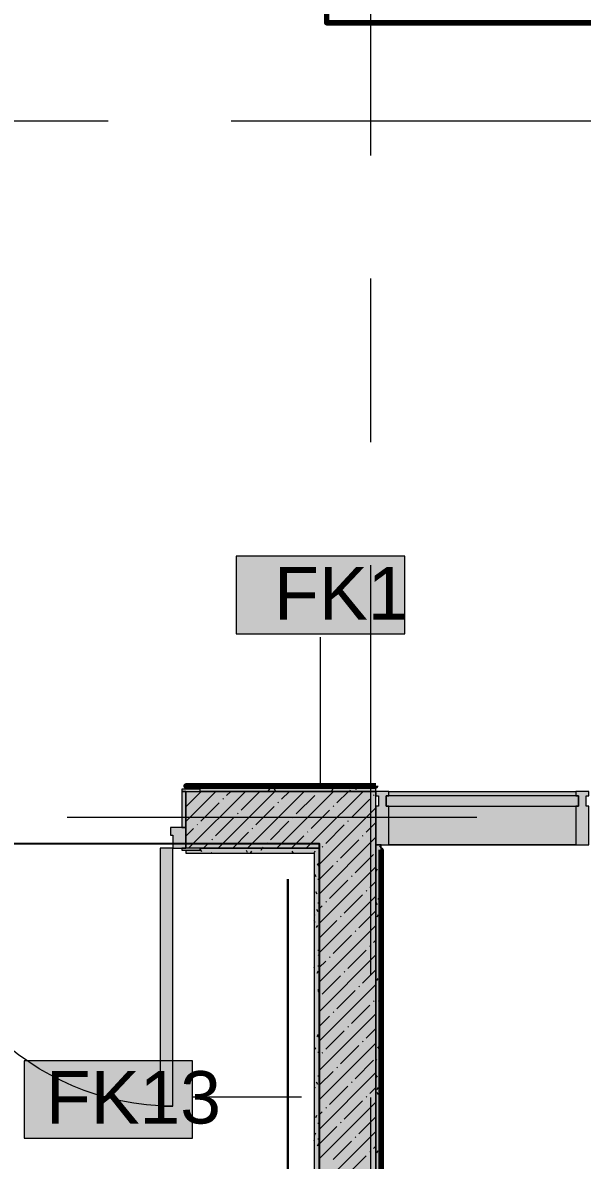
# Model space of a CAD drawing. Header units: millimetres. Extents: x -3817 to 677485, y -22715 to 103890.
# Drawn here: x 2604 to 4773, y 8381 to 12791 of the extents above; entities that cross this region are included whole.
import ezdxf

# ---------------------------------------------------------------- set-up
doc = ezdxf.new("R2010")
doc.units = ezdxf.units.MM
doc.layers.add('PDF _Геометрия', color=7, linetype='Continuous', true_color=0x1d1d1d)
doc.layers.add('PDF _Сплошная заливка', color=7, linetype='Continuous', true_color=0xffffff)
doc.layers.add('PDF _Текст', color=7, linetype='Continuous')
doc.styles.add('PDF GOST-Common', font='arial.ttf')

msp = doc.modelspace()

# ---------------------------------------------------------------- hatches: boundary and pattern name
at = {"layer": 'PDF _Сплошная заливка', "transparency": 33554559}
for color, points in [(1, [(2640.4, 10950.7), (2660, 10950.8), (2660, 10950.9), (2626.4, 10950.8), (2626.5, 10950.7), (2639.1, 10950.7)]), (256, [(3973.3, 2031.3), (3973.3, 9811.3), (3753.3, 9811.3), (3753.3, 2031.3), (3947.7, 2031.3)]), (256, [(3993.3, 9604.4), (4023.3, 9604.4), (4023.3, 9754.3), (4013.3, 9754.3), (4013.3, 9794.3), (4023.3, 9794.3), (4023.3, 9811.3), (3973.3, 9811.3), (3973.3, 9794.3), (3983.3, 9794.3), (3983.3, 9754.3), (3973.3, 9754.3), (3973.3, 9604.4)]), (256, [(4748.3, 9754.3), (4758.3, 9754.3), (4758.3, 9794.3), (4013.3, 9794.3), (4013.3, 9754.3), (4023.3, 9754.3)]), (256, [(4798.3, 9604.4), (4798.3, 9754.3), (4788.3, 9754.3), (4788.3, 9794.3), (4798.3, 9794.3), (4798.3, 9811.3), (4748.3, 9811.3), (4748.3, 9794.3), (4758.3, 9794.3), (4758.3, 9754.3), (4748.3, 9754.3), (4748.3, 9604.4), (4788.3, 9604.4)]), (256, [(3136.5, 8591.3), (3186.5, 8591.3), (3186.5, 9591.3), (3136.5, 9591.3), (3136.5, 8974.6)]), (256, [(3745.9, 2200.9), (3753.3, 2200.9), (3753.3, 9591.3), (3733.3, 9591.3), (3733.3, 2200.9)])]:
    msp.add_hatch(color=color, dxfattribs=at).paths.add_polyline_path(points)
h = msp.add_hatch(color=256, dxfattribs=at)
h.paths.add_polyline_path([(3733.3, 9591.3), (3753.3, 9591.3), (3753.3, 9811.3), (3236.5, 9811.3), (3236.5, 9591.3), (3291.5, 9591.3)], flags=0)
h.paths.add_polyline_path([(353.3, 9591.3), (1786.5, 9591.3), (1786.5, 9811.3), (353.3, 9811.3)], flags=0)
h = msp.add_hatch(color=256, dxfattribs=at)
h.paths.add_polyline_path([(3291.5, 9811.3), (3973.3, 9811.3), (3973.3, 9831.4), (3236.5, 9831.4), (3236.5, 9819.4), (3291.5, 9819.4)], flags=0)
h.paths.add_polyline_path([(1731.5, 9811.3), (1731.5, 9819.4), (1786.5, 9819.4), (1786.5, 9831.4), (1513.3, 9831.4), (1513.3, 9811.3), (1533.3, 9811.3)], flags=0)
h = msp.add_hatch(color=256, dxfattribs=at)
h.paths.add_polyline_path([(1836.5, 9591.3), (1836.5, 9641.3), (1846.5, 9641.3), (1846.5, 9671.3), (1786.5, 9671.3), (1786.5, 9591.3)], flags=0)
h.paths.add_polyline_path([(3186.5, 9591.3), (3236.5, 9591.3), (3236.5, 9671.3), (3176.5, 9671.3), (3176.5, 9641.3), (3186.5, 9641.3), (3186.5, 9593.5)], flags=0)
h = msp.add_hatch(color=256, dxfattribs=at)
h.paths.add_polyline_path([(1433.3, 9571.4), (1786.5, 9571.4), (1786.5, 9583.3), (1731.5, 9583.3), (1731.5, 9591.3), (353.3, 9591.3), (355.1, 9571.4), (1230.3, 9571.4)], flags=0)
h.paths.add_polyline_path([(3236.5, 9571.4), (3733.3, 9571.4), (3733.3, 9591.3), (3291.5, 9591.3), (3291.5, 9583.3), (3236.5, 9583.3)], flags=0)

# ---------------------------------------------------------------- linework, layer by layer
msp.add_lwpolyline([(357.3, 9609.7), (3753.3, 9609.7), (3753.3, 2031.3), (357.3, 2031.3)], close=True)
at = {"layer": 'PDF _Геометрия', "color": 253, "lineweight": 9, "true_color": 0xaaaaaa}
for points in [[(3953.3, 12276), (3953.3, 13863.5)], [(2300.6, 12411.3), (2935.6, 12411.3)], [(3411.9, 12411.3), (4999.4, 12411.3)], [(3953.3, 11164.8), (3953.3, 11799.8)], [(3953.3, 9101), (3953.3, 10688.5)], [(2776.9, 9711.4), (4364.4, 9711.4)], [(3953.3, 7989.8), (3953.3, 8624.8)]]:
    msp.add_lwpolyline(points, dxfattribs=at)
at = {"layer": 'PDF _Геометрия', "color": 231, "lineweight": 70, "true_color": 0xff80c0}
msp.add_lwpolyline([(3782.3, 13291.3), (3782.3, 12791.3), (3782.3, 12790.4), (7024.3, 12790.4), (7024.3, 12791.3), (7024.3, 13511.4), (7023.3, 13511.4), (7023.3, 12791.3), (3783.3, 12791.3), (3783.3, 13291.3)], dxfattribs=at)
at = {"layer": 'PDF _Геометрия', "color": 7, "lineweight": 9}
for points in [[(4084.8, 10722.5), (3431.7, 10722.5), (3431.7, 10422.5), (4084.8, 10422.5)], [(4748.3, 9794.3), (4023.3, 9794.3), (4023.3, 9811.3), (4748.3, 9811.3)], [(4748.3, 9604.4), (4023.3, 9604.4), (4023.3, 9754.3), (4748.3, 9754.3)], [(3291.5, 9591.3), (3733.3, 9591.3)], [(3262.8, 8767), (2609.7, 8767), (2609.7, 8467), (3262.8, 8467)]]:
    msp.add_lwpolyline(points, close=True, dxfattribs=at)
for points in [[(3758.2, 9831.8), (3758.2, 10408.6)], [(4023.3, 9811.3), (4748.3, 9811.3)], [(3236.5, 9571.4), (3706.2, 9571.4), (3733.3, 9571.4), (3733.3, 9570.4)], [(4023.3, 9604.4), (4748.3, 9604.4)], [(3684.9, 8625.1), (3262.8, 8625.1)]]:
    msp.add_lwpolyline(points, dxfattribs=at)
at = {"layer": 'PDF _Геометрия', "color": 253, "lineweight": 13, "true_color": 0xaaaaaa}
for points in [[(3221.5, 9819.4), (3221.5, 9811.3), (3291.5, 9811.3), (3291.5, 9819.4)], [(3221.5, 9811.3), (3221.5, 9671.3), (3236.5, 9671.3), (3236.5, 9811.3)], [(3186.5, 9591.3), (3236.5, 9591.3), (3236.5, 9671.3), (3176.5, 9671.3), (3176.5, 9641.3), (3186.5, 9641.3)], [(3186.5, 8591.3), (3186.5, 9591.3), (3136.5, 9591.3), (3136.5, 8591.3)], [(3221.5, 9591.3), (3221.5, 9583.3), (3291.5, 9583.3), (3291.5, 9591.3)]]:
    msp.add_lwpolyline(points, close=True, dxfattribs=at)
at = {"layer": 'PDF _Геометрия', "color": 231, "lineweight": 70, "true_color": 0xff80c0}
for points in [[(3973.3, 9832.4), (3236.5, 9832.4), (3236.5, 9831.4), (3973.3, 9831.4)], [(3993.3, 9584.3), (3993.3, 2052.3), (3994.3, 2052.3), (3994.3, 9584.3)]]:
    msp.add_lwpolyline(points, close=True, dxfattribs=at)
at = {"layer": 'PDF _Геометрия', "color": 9, "lineweight": 9, "true_color": 0xc0c0c0}
for points in [[(3973.3, 2031.3), (3973.3, 9811.3), (3753.3, 9811.3), (3291.5, 9811.3), (3973.3, 9811.3), (3973.3, 9831.4), (3236.5, 9831.4), (3236.5, 9819.4)], [(3236.5, 9811.3), (3236.5, 9591.3)], [(3378.3, 2052.3), (3378.3, 2200.9), (3378.3, 2371.3), (3378.3, 2433.8), (3378.3, 2446.4), (3753.3, 2446.4), (3753.3, 9591.3), (3733.3, 9591.3), (3753.3, 9591.3), (3753.3, 2200.9), (3753.3, 2051.3), (3753.3, 2031.3), (373.3, 2031.3), (353.3, 2031.3), (353.3, 2200.9), (353.3, 5581.4), (373.3, 5581.4), (373.3, 2200.9), (373.3, 2051.3)], [(3236.5, 9583.3), (3236.5, 9571.4)], [(3733.3, 9570.4), (3733.3, 2200.9)]]:
    msp.add_lwpolyline(points, dxfattribs=at)
at = {"layer": 'PDF _Геометрия', "lineweight": 9}
for points in [[(3236.5, 9808.7), (3239.1, 9811.3)], [(3236.5, 9694.6), (3353.2, 9811.3)], [(3237.1, 9752.2), (3296.2, 9811.3)], [(3247.2, 9591.3), (3467.2, 9811.3)], [(3361.3, 9591.3), (3581.3, 9811.3)], [(3393.9, 9795), (3410.2, 9811.3)], [(3450.9, 9738), (3522.2, 9809.3)], [(3475.3, 9591.3), (3695.3, 9811.3)], [(3589.4, 9591.3), (3753.3, 9755.2), (3809.4, 9811.3)], [(3607.7, 9780.7), (3638.3, 9811.3)], [(3664.7, 9723.7), (3736, 9795)], [(3703.4, 9591.3), (3753.3, 9641.2), (3923.4, 9811.3)], [(3750.3, 9809.3), (3752.4, 9811.3)], [(3821.6, 9766.5), (3866.4, 9811.3)], [(3964.1, 9795), (3966.5, 9797.4)], [(3294.1, 9695.2), (3365.4, 9766.5)], [(3379.6, 9780.7), (3382, 9783.1)], [(3507.9, 9681), (3579.2, 9752.2)], [(3593.5, 9766.5), (3595.8, 9768.9)], [(3753.3, 9527.1), (3973.3, 9747.1)], [(3807.3, 9752.2), (3809.7, 9754.6)], [(3878.6, 9709.5), (3949.9, 9780.7)], [(3351.1, 9638.2), (3422.4, 9709.5)], [(3436.6, 9723.7), (3439, 9726.1)], [(3650.5, 9709.5), (3652.9, 9711.8)], [(3721.8, 9666.7), (3753.3, 9698.2), (3793, 9738)], [(3236.5, 9637.6), (3265.6, 9666.7)], [(3279.8, 9681), (3282.2, 9683.3)], [(3493.7, 9666.7), (3496, 9669.1)], [(3564.9, 9623.9), (3636.2, 9695.2)], [(3778.8, 9609.7), (3850.1, 9681)], [(3864.3, 9695.2), (3866.7, 9697.6)], [(3935.6, 9652.4), (3973.3, 9690.1)], [(3336.9, 9623.9), (3339.2, 9626.3)], [(3418.3, 9591.3), (3479.4, 9652.4)], [(3646.4, 9591.3), (3693.3, 9638.2)], [(3707.5, 9652.4), (3709.9, 9654.8)], [(3753.3, 9413.1), (3973.3, 9633.1)], [(3835.8, 9552.7), (3907.1, 9623.9)], [(3921.4, 9638.2), (3923.7, 9640.6)], [(3304.3, 9591.3), (3322.6, 9609.7)], [(3532.4, 9591.3), (3536.4, 9595.4)], [(3550.7, 9609.7), (3553.1, 9612)], [(3764.5, 9595.4), (3766.9, 9597.8)], [(3821.6, 9538.4), (3823.9, 9540.8)], [(3892.8, 9495.6), (3964.1, 9566.9)], [(3753.3, 9470.1), (3807.3, 9524.1)], [(3753.3, 9299), (3973.3, 9519)], [(3878.6, 9481.4), (3881, 9483.7)], [(3793, 9395.8), (3864.3, 9467.1)], [(3949.9, 9438.6), (3973.3, 9462)], [(3753.3, 9185), (3973.3, 9405)], [(3850.1, 9338.8), (3921.4, 9410.1)], [(3935.6, 9424.3), (3938, 9426.7)], [(3753.3, 9356), (3764.5, 9367.3)], [(3778.8, 9381.6), (3781.2, 9383.9)], [(3753.3, 9242), (3821.6, 9310.3)], [(3835.8, 9324.6), (3838.2, 9326.9)], [(3907.1, 9281.8), (3973.3, 9348)], [(3753.3, 9070.9), (3973.3, 9290.9)], [(3892.8, 9267.5), (3895.2, 9269.9)], [(3807.3, 9182), (3878.6, 9253.3)], [(3964.1, 9224.8), (3973.3, 9233.9)], [(3753.3, 8956.9), (3973.3, 9176.9)], [(3864.3, 9125), (3935.6, 9196.2)], [(3949.9, 9210.5), (3952.2, 9212.9)], [(3753.3, 9128), (3778.8, 9153.5)], [(3793, 9167.7), (3795.4, 9170.1)], [(3764.5, 9025.2), (3835.8, 9096.5)], [(3850.1, 9110.7), (3852.4, 9113.1)], [(3921.4, 9067.9), (3973.3, 9119.9)], [(3753.3, 8842.8), (3973.3, 9062.8)], [(3907.1, 9053.7), (3909.5, 9056.1)], [(3821.6, 8968.1), (3892.8, 9039.4)], [(3964.1, 8996.7), (3966.5, 8999)], [(3807.3, 8953.9), (3809.7, 8956.3)], [(3878.6, 8911.1), (3949.9, 8982.4)], [(3753.3, 8728.8), (3973.3, 8948.8)], [(3753.3, 8899.9), (3793, 8939.6)], [(3778.8, 8811.3), (3850.1, 8882.6)], [(3864.3, 8896.9), (3866.7, 8899.2)], [(3935.6, 8854.1), (3973.3, 8891.8)], [(3753.3, 8614.7), (3973.3, 8834.7)], [(3835.8, 8754.3), (3907.1, 8825.6)], [(3921.4, 8839.8), (3923.7, 8842.2)], [(3764.5, 8797.1), (3766.9, 8799.4)], [(3821.6, 8740), (3823.9, 8742.4)], [(3892.8, 8697.3), (3964.1, 8768.6)], [(3753.3, 8671.8), (3807.3, 8725.8)], [(3753.3, 8500.7), (3973.3, 8720.7)], [(3793, 8597.5), (3864.3, 8668.8)], [(3878.6, 8683), (3881, 8685.4)], [(3949.9, 8640.3), (3973.3, 8663.7)], [(3753.3, 8386.6), (3973.3, 8606.6)], [(3850.1, 8540.5), (3921.4, 8611.7)], [(3935.6, 8626), (3938, 8628.4)], [(3753.3, 8557.7), (3764.5, 8569)], [(3778.8, 8583.2), (3781.2, 8585.6)], [(3753.3, 8443.7), (3821.6, 8512)], [(3835.8, 8526.2), (3838.2, 8528.6)], [(3907.1, 8483.4), (3973.3, 8549.6)], [(3753.3, 8272.6), (3973.3, 8492.6)], [(3892.8, 8469.2), (3895.2, 8471.6)], [(3807.3, 8383.6), (3878.6, 8454.9)], [(3964.1, 8426.4), (3973.3, 8435.6)], [(3864.3, 8326.6), (3935.6, 8397.9)], [(3949.9, 8412.2), (3952.2, 8414.5)]]:
    msp.add_lwpolyline(points, dxfattribs=at)
at = {"layer": 'PDF _Геометрия', "color": 253, "lineweight": 9, "true_color": 0x9b9b9b}
for points in [[(3433.3, 9830.7), (3432.9, 9831.4)], [(3543, 9823.7), (3538.5, 9831.4)], [(3560.2, 9821.6), (3555.2, 9812.9)], [(3584.6, 9812.5), (3579.6, 9821.2)], [(3601, 9831.4), (3596.8, 9824.1)], [(3706.6, 9831.4), (3706.5, 9831.1)], [(3805.9, 9820.5), (3800.9, 9811.8)], [(3856.7, 9828.8), (3855.3, 9831.4)], [(3874, 9816.4), (3871, 9811.3)], [(3898.4, 9817.7), (3893.3, 9826.4)], [(3953, 9831.4), (3952.2, 9830)], [(3966.4, 9821.8), (3961.4, 9830.5)], [(3298.3, 9576.8), (3293.3, 9585.5)], [(3336.7, 9571.4), (3334.9, 9574.4)], [(3476, 9573.8), (3471, 9582.6)], [(3491.1, 9580), (3486.1, 9571.4)], [(3532.7, 9591.1), (3527.7, 9582.4)], [(3638.4, 9591.3), (3637.3, 9589.5)], [(3653.4, 9571.4), (3648.7, 9579.6)], [(3736.8, 9578.9), (3733.3, 9572.7), (3732.5, 9571.4)], [(3993.3, 9592.3), (3988.9, 9600)], [(3992.3, 9592.3), (3993.3, 9592.3)], [(3752.2, 9522.1), (3747.2, 9530.9)], [(3748.5, 9531.4), (3753.3, 9531.4)], [(3992.3, 9531.4), (3993.3, 9531.4)], [(3741.1, 9480.5), (3736, 9489.2)], [(3978.5, 9509.7), (3973.4, 9501)], [(3748.5, 9470.4), (3753.3, 9470.4)], [(3992.3, 9439.9), (3993.3, 9439.9)], [(3745.2, 9412.5), (3740.1, 9421.2)], [(3985.5, 9400.1), (3980.5, 9391.4)], [(3749.2, 9344.4), (3744.2, 9353.2)], [(3748.5, 9379), (3753.3, 9379)], [(3979.7, 9371.9), (3974.7, 9380.6)], [(3735.7, 9333.1), (3733.3, 9328.9)], [(3738.1, 9302.8), (3733.3, 9311.2)], [(3981.4, 9332), (3976.4, 9323.3)], [(3746.9, 9291.5), (3741.8, 9282.8)], [(3992.6, 9290.4), (3987.6, 9281.7)], [(3992.3, 9257), (3993.3, 9257)], [(3748.5, 9196.1), (3753.3, 9196.1)], [(3753.3, 9180.7), (3748.9, 9173.1)], [(3992.3, 9196.1), (3993.3, 9196.1)], [(3748.5, 9135.1), (3753.3, 9135.1)], [(3735.1, 9125.1), (3733.3, 9128.3)], [(3749.9, 9113.8), (3744.8, 9105.1)], [(3980.3, 9086.3), (3975.3, 9077.6)], [(3992.3, 9104.6), (3993.3, 9104.6)], [(3748.5, 9043.7), (3753.3, 9043.7)], [(3991.5, 9044.7), (3986.5, 9036)], [(3753.3, 9032.7), (3749.4, 9039.4)], [(3989, 8990.1), (3984, 8998.8)], [(3993.1, 8922.1), (3988.1, 8930.8)], [(3992.3, 8921.7), (3993.3, 8921.7)], [(3748.8, 8868.1), (3743.7, 8859.3)], [(3740.3, 8811.3), (3735.2, 8820)], [(3748.5, 8860.8), (3753.3, 8860.8)], [(3986, 8812.4), (3981, 8821.1)], [(3993.3, 8860.8), (3992.1, 8862.8)], [(3992.3, 8860.8), (3993.3, 8860.8)], [(3748.5, 8799.8), (3753.3, 8799.8)], [(3974.9, 8770.8), (3973.3, 8773.5)], [(3975.2, 8772.5), (3973.3, 8769.2)], [(3992.3, 8769.3), (3993.3, 8769.3)], [(3748.5, 8708.4), (3753.3, 8708.4)], [(3978.9, 8702.8), (3973.9, 8711.5)], [(3736.5, 8664), (3733.3, 8658.3)], [(3748.4, 8675.3), (3743.4, 8684)], [(3982.2, 8662.9), (3977.2, 8654.2)], [(3983, 8634.7), (3978, 8643.4)], [(3992.3, 8586.5), (3993.3, 8586.5)], [(3743.6, 8554.3), (3738.5, 8545.6)], [(3748.5, 8525.5), (3753.3, 8525.5)], [(3992.3, 8525.5), (3993.3, 8525.5)], [(3739.5, 8486.3), (3734.5, 8477.5)], [(3734.3, 8455.9), (3733.3, 8457.7)], [(3750.7, 8444.6), (3745.6, 8435.9)], [(3748.5, 8464.5), (3753.3, 8464.5)], [(3992.3, 8434.1), (3993.3, 8434.1)], [(3981.1, 8417.1), (3976.1, 8408.4)]]:
    msp.add_lwpolyline(points, dxfattribs=at)
at = {"layer": 'PDF _Геометрия', "color": 7, "lineweight": 20}
for points in [[(3973.3, 9794.3), (3983.3, 9794.3), (3983.3, 9754.3), (3973.3, 9754.3), (3973.3, 9604.4), (4023.3, 9604.4), (4023.3, 9754.3), (4013.3, 9754.3), (4013.3, 9794.3), (4023.3, 9794.3), (4023.3, 9811.3), (3973.3, 9811.3)], [(4758.3, 9794.3), (4013.3, 9794.3), (4013.3, 9754.3), (4758.3, 9754.3)], [(4748.3, 9794.3), (4758.3, 9794.3), (4758.3, 9754.3), (4748.3, 9754.3), (4748.3, 9604.4), (4798.3, 9604.4), (4798.3, 9754.3), (4788.3, 9754.3), (4788.3, 9794.3), (4798.3, 9794.3), (4798.3, 9811.3), (4748.3, 9811.3)]]:
    msp.add_lwpolyline(points, close=True, dxfattribs=at)
at = {"layer": 'PDF _Геометрия', "color": 253, "lineweight": 9, "true_color": 0xaaaaaa}
msp.add_lwpolyline([(3186.5, 8591.3, -0.414213), (2186.5, 9591.3), (2174.6, 9500.8), (2139.6, 9416.4), (2084, 9343.9), (2011.5, 9288.2), (1927.1, 9253.3), (1836.5, 9241.3)], format="xyb", dxfattribs=at)
at = {"layer": 'PDF _Геометрия', "color": 9, "lineweight": 9, "true_color": 0xc0c0c0}
msp.add_lwpolyline([(3993.3, 2061.3), (3993.3, 9604.4), (3973.3, 9604.4), (3973.3, 2061.3)], close=True, dxfattribs=at)
at = {"layer": 'PDF _Геометрия', "color": 231, "lineweight": 30, "true_color": 0xff80c0}
msp.add_lwpolyline([(3632.3, 2501.3), (3632.3, 9471.3)], dxfattribs=at)
at = {"layer": 'PDF _Сплошная заливка', "lineweight": 9, "transparency": 33554559}
for points in [[(4084.8, 10722.5), (3431.7, 10722.5), (4084.8, 10422.5), (3431.7, 10422.5)], [(3262.8, 8767), (2609.7, 8767), (3262.8, 8467), (2609.7, 8467)]]:
    msp.add_solid(points, dxfattribs=at)
at = {"layer": 'PDF _Сплошная заливка', "lineweight": 35, "transparency": 33554559}
for points in [[(3221.5, 9811.3), (3291.5, 9811.3), (3221.5, 9818), (3291.5, 9819.4)], [(3236.5, 9671.3), (3236.5, 9811.3), (3221.5, 9671.3), (3221.5, 9811.3)], [(3221.5, 9583.3), (3291.5, 9583.3), (3221.5, 9591.3), (3291.5, 9591.3)], [(3993.3, 2061.3), (3993.3, 9604.4), (3973.3, 2061.3), (3973.3, 9604.4)]]:
    msp.add_solid(points, dxfattribs=at)
at = {"layer": 'PDF _Сплошная заливка', "color": 250, "lineweight": 35, "true_color": 0x383e42, "transparency": 33554559}
for points in [[(4748.3, 9794.3), (4748.3, 9811.3), (4023.3, 9794.3), (4023.3, 9811.3)], [(4748.3, 9604.4), (4748.3, 9754.3), (4023.3, 9604.4), (4023.3, 9754.3)]]:
    msp.add_solid(points, dxfattribs=at)

# ---------------------------------------------------------------- texts
at = {"layer": 'PDF _Текст', "char_height": 203.2, "attachment_point": 4, "style": 'PDF GOST-Common'}
for s, insert in [('FK1', (3578.8, 10579.1)), ('FK13', (2694.2, 8623.6))]:
    msp.add_mtext(s, dxfattribs=dict(at, insert=insert))

doc.saveas('drawing.dxf')
